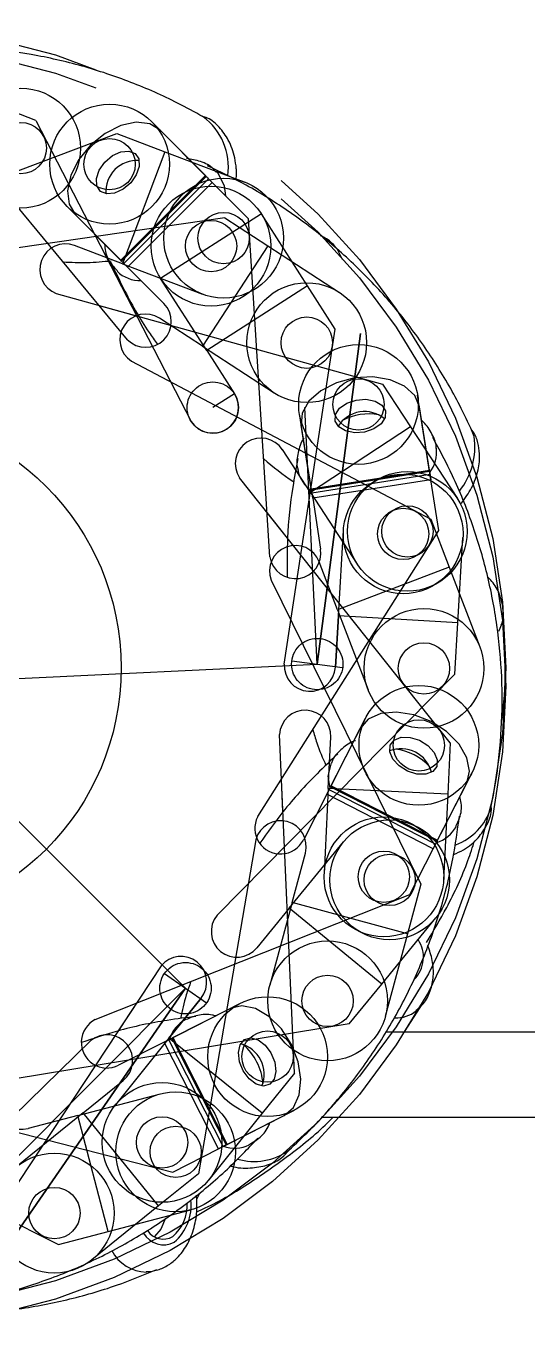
# Model space of a CAD drawing. Header units: millimetres. Extents: x 15 to 415, y 5 to 292.
# Drawn here: x 112.68 to 118.56, y 149.11 to 164.33 of the extents above; entities that cross this region are included whole.
import ezdxf

# ---------------------------------------------------------------- set-up
doc = ezdxf.new("R2010")
doc.units = ezdxf.units.MM
doc.linetypes.add('CENTERX2', pattern=[20.32, 12.7, -2.54, 2.54, -2.54])

msp = doc.modelspace()

# ---------------------------------------------------------------- linework, layer by layer
at = {"color": 7, "linetype": 'Continuous'}
for p, q in [((113.8699, 160.6615), (111.3439, 163.711)), ((112.7966, 163.2236), (112.2378, 163.4421)), ((112.7966, 163.2236), (114.6157, 159.7064)), ((114.862, 162.4989), (114.1557, 163.2068)), ((110.0383, 161.6827), (113.7469, 163.0705)), ((113.7469, 163.0705), (114.3079, 162.8576)), ((114.3079, 162.8576), (113.8112, 161.5487)), ((114.3079, 162.8576), (115.2428, 162.5028)), ((114.862, 162.4989), (113.8709, 161.51)), ((115.2857, 162.0741), (114.862, 162.4989)), ((113.8709, 161.51), (113.1646, 162.218)), ((115.0083, 162.0863), (111.0893, 161.5197)), ((115.0083, 162.0863), (115.5111, 161.7589)), ((115.5369, 158.1223), (115.2857, 162.0741)), ((115.9761, 161.2904), (115.4367, 162.1325)), ((113.8112, 161.5487), (113.2502, 161.7616)), ((115.5111, 161.7589), (114.7472, 160.5857)), ((115.5111, 161.7589), (116.3491, 161.2133)), ((113.8112, 161.5487), (114.7461, 161.1939)), ((113.8709, 161.51), (114.2947, 161.0853)), ((114.7973, 160.5352), (114.2579, 161.3773)), ((115.9761, 161.2904), (114.7973, 160.5352)), ((116.2998, 160.7852), (115.9761, 161.2904)), ((113.0373, 161.2006), (116.8534, 160.1435)), ((114.7472, 160.5857), (114.2444, 160.9131)), ((115.7041, 156.8705), (116.2998, 160.7852)), ((114.7472, 160.5857), (115.5852, 160.0401)), ((114.7973, 160.5352), (115.1209, 160.03)), ((113.917, 160.4103), (117.4206, 158.5652)), ((116.8534, 160.1435), (117.1821, 159.6415)), ((117.4195, 159.0256), (117.2642, 160.0135)), ((116.0365, 158.8082), (115.8812, 159.7961)), ((117.1821, 159.6415), (116.0109, 158.8746)), ((117.1821, 159.6415), (117.73, 158.805)), ((116.0109, 158.8746), (115.6822, 159.3765)), ((117.6462, 155.9495), (115.1803, 159.0478)), ((117.4195, 159.0256), (116.0365, 158.8082)), ((117.5127, 158.4329), (117.4195, 159.0256)), ((116.0109, 158.8746), (116.5588, 158.038)), ((116.0365, 158.8082), (116.1297, 158.2155)), ((117.4206, 158.5652), (117.6349, 158.0047)), ((115.3931, 155.0881), (117.5127, 158.4329)), ((116.3382, 157.4343), (116.3967, 158.4326)), ((117.7358, 157.3524), (117.7943, 158.3507)), ((116.3273, 157.5046), (116.113, 158.065)), ((117.6349, 158.0047), (116.3273, 157.5046)), ((117.6349, 158.0047), (117.9922, 157.0707)), ((115.5526, 157.8507), (117.3025, 154.2986)), ((116.3273, 157.5046), (116.6845, 156.5706)), ((116.3031, 156.8354), (116.3382, 157.4343)), ((116.3382, 157.4343), (116.3031, 156.8354)), ((117.7358, 157.3524), (116.3382, 157.4343)), ((117.7007, 156.7534), (117.7358, 157.3524)), ((117.7007, 156.7534), (114.9177, 153.9365)), ((116.2004, 155.3494), (116.6554, 156.2399)), ((115.8224, 152.0906), (115.6485, 156.0465)), ((116.2187, 155.4181), (116.2478, 156.0174)), ((117.6462, 155.9495), (117.6171, 155.3502)), ((117.4471, 154.7124), (117.9021, 155.6029)), ((116.2004, 155.3494), (115.9274, 154.8151)), ((116.2187, 155.4181), (116.1702, 154.4193)), ((117.4471, 154.7124), (116.2004, 155.3494)), ((117.6171, 155.3502), (116.2187, 155.4181)), ((117.6171, 155.3502), (117.5685, 154.3514)), ((115.3713, 154.8186), (114.6991, 150.9162)), ((115.7621, 154.0199), (116.3963, 154.7932)), ((115.7947, 154.0832), (115.9507, 154.6626)), ((117.1741, 154.1781), (117.4471, 154.7124)), ((117.3025, 154.2986), (117.1465, 153.7192)), ((113.4933, 152.718), (117.1741, 154.1781)), ((115.7621, 154.0199), (115.3816, 153.556)), ((115.7947, 154.0832), (115.5347, 153.1176)), ((116.8446, 153.1322), (115.7621, 154.0199)), ((117.1465, 153.7192), (115.7947, 154.0832)), ((116.8446, 153.1322), (117.4788, 153.9054)), ((117.1465, 153.7192), (116.8865, 152.7536)), ((114.2633, 153.3432), (112.0786, 150.0406)), ((116.4642, 152.6682), (116.8446, 153.1322)), ((114.3, 152.4549), (115.1915, 152.9078)), ((114.731, 152.9674), (114.3552, 152.4997)), ((114.3552, 152.4997), (114.731, 152.9674)), ((116.4642, 152.6682), (112.557, 152.0251)), ((113.4424, 152.4721), (110.6049, 149.7101)), ((114.3552, 152.4997), (113.7288, 151.7202)), ((114.3, 152.4549), (113.7651, 152.1831)), ((114.9341, 151.2067), (114.3, 152.4549)), ((115.4466, 151.6228), (114.3552, 152.4997)), ((113.3527, 151.6283), (113.8194, 152.0053)), ((115.8224, 152.0906), (115.4466, 151.6228)), ((109.5236, 151.8663), (113.0626, 150.09)), ((110.5632, 151.9172), (114.3992, 150.935)), ((113.2892, 151.5962), (114.2567, 151.8491)), ((113.3527, 151.6283), (112.5747, 150.9999)), ((113.2892, 151.5962), (112.7086, 151.4445)), ((113.6431, 150.2417), (113.2892, 151.5962)), ((114.2324, 150.5392), (113.3527, 151.6283)), ((115.4466, 151.6228), (114.8202, 150.8433)), ((114.9341, 151.2067), (115.8257, 151.6597)), ((114.3992, 150.935), (114.9341, 151.2067)), ((114.6991, 150.9162), (114.2324, 150.5392)), ((114.2324, 150.5392), (113.4545, 149.9108)), ((113.6431, 150.2417), (114.6106, 150.4945)), ((113.0626, 150.09), (113.6431, 150.2417))]:
    msp.add_line(p, q, dxfattribs=at)
at = {"color": 7, "linetype": 'Continuous', "lineweight": 25}
for p, q in [((113.8699, 160.6615), (111.3439, 163.711)), ((114.7823, 162.5787), (114.2522, 163.11)), ((113.7912, 161.5899), (114.7823, 162.5787)), ((113.8002, 161.5808), (114.7913, 162.5696)), ((114.8196, 162.5413), (113.8285, 161.5525)), ((114.862, 162.4989), (113.8709, 161.51)), ((114.7913, 162.5696), (114.7823, 162.5787)), ((114.8196, 162.5413), (114.862, 162.4989)), ((115.2857, 162.0741), (114.862, 162.4989)), ((115.0199, 162.3406), (115.0035, 162.4583)), ((113.7912, 161.5899), (113.2611, 162.1212)), ((115.5369, 158.1223), (115.2857, 162.0741)), ((113.6459, 161.5816), (113.9776, 160.9401)), ((113.8002, 161.5808), (113.7912, 161.5899)), ((113.8285, 161.5525), (113.8709, 161.51)), ((113.8709, 161.51), (114.2947, 161.0853)), ((113.5383, 161.0618), (114.0156, 160.9296)), ((117.402, 159.1371), (117.2854, 159.8785)), ((116.019, 158.9197), (115.9024, 159.6611)), ((117.9252, 159.5299), (117.9035, 159.5902)), ((116.019, 158.9197), (117.402, 159.1371)), ((117.404, 159.1244), (117.402, 159.1371)), ((116.021, 158.907), (117.404, 159.1244)), ((117.4102, 159.0849), (116.0272, 158.8675)), ((117.4195, 159.0256), (116.0365, 158.8082)), ((117.4102, 159.0849), (117.4195, 159.0256)), ((117.5127, 158.4329), (117.4195, 159.0256)), ((116.021, 158.907), (116.019, 158.9197)), ((116.0272, 158.8675), (116.0365, 158.8082)), ((116.0365, 158.8082), (116.1297, 158.2155)), ((115.7426, 158.3413), (115.504, 158.6411)), ((115.3931, 155.0881), (117.5127, 158.4329)), ((116.2517, 155.4499), (116.5932, 156.1182)), ((115.6882, 155.1433), (115.6713, 155.5272)), ((117.4984, 154.8129), (117.8399, 155.4812)), ((116.2004, 155.3494), (115.9274, 154.8151)), ((116.2277, 155.4028), (116.2004, 155.3494)), ((117.4471, 154.7124), (116.2004, 155.3494)), ((117.4744, 154.7658), (116.2277, 155.4028)), ((116.2459, 155.4385), (116.2517, 155.4499)), ((116.2459, 155.4385), (117.4926, 154.8014)), ((116.2517, 155.4499), (117.4984, 154.8129)), ((117.4744, 154.7658), (117.4471, 154.7124)), ((117.4926, 154.8014), (117.4984, 154.8129)), ((117.1741, 154.1781), (117.4471, 154.7124)), ((113.4933, 152.718), (117.1741, 154.1781)), ((113.9765, 152.9097), (113.7615, 152.5847)), ((117.1113, 152.5755), (117.3283, 152.9132)), ((114.4006, 152.506), (115.0697, 152.8459)), ((114.3, 152.4549), (113.7651, 152.1831)), ((114.3535, 152.4821), (114.3, 152.4549)), ((114.9341, 151.2067), (114.3, 152.4549)), ((114.9876, 151.2339), (114.3535, 152.4821)), ((114.3891, 152.5002), (114.4006, 152.506)), ((114.3891, 152.5002), (115.0233, 151.252)), ((114.4006, 152.506), (115.0347, 151.2579)), ((116.8904, 152.5755), (120.0959, 152.5755)), ((110.5632, 151.9172), (114.3992, 150.935)), ((115.0347, 151.2579), (115.7038, 151.5978)), ((116.1375, 151.5755), (120.0959, 151.5755)), ((114.9876, 151.2339), (114.9341, 151.2067)), ((115.0233, 151.252), (115.0347, 151.2579)), ((114.3992, 150.935), (114.9341, 151.2067)), ((114.3558, 150.428), (114.402, 150.44))]:
    msp.add_line(p, q, dxfattribs=at)
at = {"color": 7, "linetype": 'CENTERX2'}
for p, q in [((115.4367, 162.1325), (114.2579, 161.3773)), ((115.9761, 161.2904), (114.7973, 160.5352)), ((116.0897, 156.8713), (116.5957, 160.7351)), ((116.5957, 160.7351), (116.0897, 156.8713)), ((115.1209, 160.03), (114.8683, 159.8682)), ((116.0897, 156.8713), (115.9438, 159.8678)), ((110.7959, 156.6136), (116.0897, 156.8713)), ((115.7922, 156.9103), (116.3871, 156.8324)), ((110.7959, 156.8266), (114.5486, 153.0839)), ((114.3019, 153.2546), (114.7953, 152.9133)), ((114.5486, 153.0839), (112.3316, 149.8792)), ((112.3316, 149.8792), (114.5486, 153.0839)), ((114.5486, 153.0839), (112.4301, 150.9598))]:
    msp.add_line(p, q, dxfattribs=at)
at = {"color": 7, "linetype": 'Continuous', "lineweight": 25, "flags": 128}
for points in [[(114.2522, 163.11), (114.1297, 163.1843), (113.9707, 163.2028), (113.7908, 163.1639), (113.6075, 163.0714), (113.4388, 162.9342), (113.3013, 162.7658), (113.2083, 162.5827), (113.1689, 162.4029), (113.1871, 162.2439), (113.2611, 162.1212)], [(113.6061, 162.7372), (113.695, 162.8124), (113.7934, 162.8577), (113.8861, 162.8662), (113.9591, 162.8364), (114.0013, 162.7731), (114.0062, 162.6858), (113.9732, 162.5878), (113.9072, 162.4941), (113.8182, 162.4188), (113.7199, 162.3735), (113.6272, 162.3651), (113.5542, 162.3948), (113.512, 162.4582), (113.507, 162.5455), (113.5401, 162.6435), (113.6061, 162.7372)], [(114.7913, 162.5696), (114.7919, 162.5691), (114.7935, 162.5675), (114.7961, 162.5649), (114.7996, 162.5614), (114.8039, 162.5571), (114.8088, 162.5522), (114.8141, 162.5469), (114.8196, 162.5413)], [(115.0035, 162.4583), (114.9292, 162.6021), (114.911, 162.6219)], [(113.8285, 161.5525), (113.823, 161.558), (113.8177, 161.5634), (113.8128, 161.5683), (113.8085, 161.5725), (113.805, 161.5761), (113.8024, 161.5787), (113.8008, 161.5803), (113.8002, 161.5808)], [(117.2854, 159.8785), (117.23, 160.0105), (117.1123, 160.119), (116.9438, 160.1933), (116.7412, 160.2261), (116.524, 160.2143), (116.3138, 160.1589), (116.1309, 160.0655), (115.9934, 159.9431), (115.9147, 159.8037), (115.9024, 159.6611)], [(116.5436, 159.9566), (116.6598, 159.9652), (116.7659, 159.944), (116.8459, 159.8964), (116.8875, 159.8294), (116.8844, 159.7534), (116.8371, 159.6798), (116.7528, 159.62), (116.6442, 159.5829), (116.5281, 159.5744), (116.4219, 159.5955), (116.3419, 159.6432), (116.3003, 159.7102), (116.3034, 159.7862), (116.3507, 159.8597), (116.4351, 159.9196), (116.5436, 159.9566)], [(117.404, 159.1244), (117.4041, 159.1236), (117.4044, 159.1214), (117.405, 159.1177), (117.4058, 159.1128), (117.4067, 159.1068), (117.4078, 159.1), (117.409, 159.0926), (117.4102, 159.0849)], [(116.0272, 158.8675), (116.026, 158.8752), (116.0248, 158.8826), (116.0237, 158.8894), (116.0228, 158.8954), (116.022, 158.9003), (116.0214, 158.904), (116.0211, 158.9062), (116.021, 158.907)], [(118.2454, 157.3325), (118.2159, 157.2613), (118.2104, 157.2517)], [(117.8399, 155.4812), (117.8727, 155.6206), (117.8412, 155.7775), (117.7486, 155.9366), (117.6039, 156.0824), (117.4213, 156.2004), (117.2187, 156.2792), (117.0158, 156.3111), (116.8326, 156.2929), (116.687, 156.2265), (116.5932, 156.1182)], [(117.2857, 155.9804), (117.3847, 155.9191), (117.4582, 155.8396), (117.4948, 155.754), (117.4891, 155.6754), (117.4419, 155.6157), (117.3604, 155.584), (117.257, 155.5852), (117.1475, 155.619), (117.0484, 155.6803), (116.975, 155.7598), (116.9383, 155.8454), (116.944, 155.924), (116.9912, 155.9837), (117.0727, 156.0154), (117.1761, 156.0143), (117.2857, 155.9804)], [(116.2519, 155.7176), (116.2157, 155.5631), (116.2366, 155.4204)], [(116.2277, 155.4028), (116.2312, 155.4098), (116.2347, 155.4165), (116.2378, 155.4226), (116.2406, 155.428), (116.2428, 155.4325), (116.2445, 155.4358), (116.2455, 155.4378), (116.2459, 155.4385)], [(117.4926, 154.8014), (117.4922, 154.8008), (117.4912, 154.7987), (117.4895, 154.7954), (117.4872, 154.791), (117.4845, 154.7856), (117.4813, 154.7795), (117.4779, 154.7728), (117.4744, 154.7658)], [(115.7038, 151.5978), (115.8123, 151.6913), (115.8791, 151.8368), (115.8977, 152.0199), (115.8662, 152.2229), (115.7879, 152.4257), (115.6703, 152.6086), (115.5249, 152.7536), (115.366, 152.8466), (115.2092, 152.8784), (115.0697, 152.8459)], [(114.3535, 152.4821), (114.3604, 152.4856), (114.3671, 152.489), (114.3733, 152.4921), (114.3787, 152.4949), (114.3831, 152.4971), (114.3864, 152.4988), (114.3884, 152.4998), (114.3891, 152.5002)], [(115.5489, 152.3275), (115.593, 152.2196), (115.6056, 152.1121), (115.585, 152.0213), (115.5342, 151.9611), (115.4609, 151.9405), (115.3764, 151.9628), (115.2934, 152.0245), (115.2246, 152.1163), (115.1805, 152.2241), (115.1679, 152.3316), (115.1885, 152.4224), (115.2393, 152.4827), (115.3126, 152.5032), (115.3972, 152.481), (115.4801, 152.4192), (115.5489, 152.3275)], [(115.0233, 151.252), (115.0226, 151.2517), (115.0206, 151.2507), (115.0173, 151.249), (115.0128, 151.2467), (115.0074, 151.244), (115.0013, 151.2408), (114.9946, 151.2375), (114.9876, 151.2339)], [(114.6847, 150.6273), (114.7005, 150.6562), (114.7124, 150.6813)], [(114.316, 150.3963), (114.2607, 150.2665), (114.1841, 150.1807)]]:
    msp.add_lwpolyline(points, dxfattribs=at)
at = {"color": 7, "linetype": 'CENTERX2'}
for centre, radius in [((110.7959, 156.8266), 7.5), ((110.7959, 156.8266), 7.5), ((110.7959, 156.6136), 7.5), ((110.7959, 156.6136), 7.5), ((112.6207, 162.8998), 0.7), ((113.6601, 162.7124), 0.7), ((114.9945, 161.8484), 0.7), ((114.8473, 161.7549), 0.7), ((115.9672, 160.6267), 0.7), ((116.5727, 159.9048), 0.7), ((114.8683, 159.8682), 0.3), ((117.0955, 158.3916), 0.7), ((117.1444, 158.4215), 0.7), ((117.3384, 156.8207), 0.7), ((116.0897, 156.8713), 0.3), ((117.2787, 155.9214), 0.7), ((116.8694, 154.3854), 0.7), ((116.9375, 154.3493), 0.7), ((116.2106, 152.9356), 0.7), ((114.5486, 153.0839), 0.3), ((115.5086, 152.2838), 0.7), ((114.2745, 151.2817), 0.7), ((114.4336, 151.1718), 0.7), ((113.0146, 150.4554), 0.7)]:
    msp.add_circle(centre, radius, dxfattribs=at)
at = {"color": 7, "linetype": 'Continuous'}
for centre in [(112.6207, 162.8998), (113.6601, 162.7124), (114.8473, 161.7549), (114.9945, 161.8484), (115.9672, 160.6267), (116.5727, 159.9048), (117.0955, 158.3916), (117.1444, 158.4215), (117.3384, 156.8207), (117.2787, 155.9214), (116.8694, 154.3854), (116.9375, 154.3493), (116.2106, 152.9356), (115.5086, 152.2838), (114.2745, 151.2817), (114.4336, 151.1718), (113.0146, 150.4554)]:
    msp.add_circle(centre, 0.3, dxfattribs=at)
at = {"color": 7, "linetype": 'Continuous', "lineweight": 25}
msp.add_circle((110.7959, 156.8266), 3, dxfattribs=at)
for centre, radius, start, end in [((114.3227, 162.6811), 0.7273, 351.87675, 53.67744), ((113.9811, 162.3907), 0.366, 86.15573, 183.71226), ((114.0227, 161.7517), 0.4, 226.63742, 270.87325), ((114.0823, 160.8734), 0.3, 224.934, 44.934), ((116.6433, 159.4558), 0.366, 50.1558, 147.71188), ((116.6946, 159.1291), 0.6655, 80.07886, 117.78886), ((117.1123, 159.406), 0.8222, 321.22857, 8.66582), ((117.0703, 159.3543), 0.4163, 323.85098, 5.47686), ((116.2705, 159.2297), 0.419, 192.38774, 233.86677), ((115.8333, 158.1689), 0.3, 188.934, 8.934), ((117.072, 155.5167), 0.366, 14.156, 111.71174), ((116.9211, 155.2215), 0.6619, 42.77611, 83.09215), ((117.4565, 155.4133), 0.7029, 291.18495, 341.49176), ((115.6602, 154.9516), 0.3, 152.934, 332.934), ((117.3628, 155.1703), 0.4053, 287.30436, 331.10756), ((117.0087, 153.124), 0.3878, 268.52739, 308.06331), ((113.6292, 152.4506), 0.3, 116.934, 296.934), ((114.7443, 152.3629), 0.4051, 118.49816, 162.56039), ((115.1034, 152.0779), 0.366, 338.1561, 75.71195), ((114.8038, 151.9257), 0.652, 3.58272, 50.2855), ((115.1228, 151.6034), 0.3899, 250.39387, 296.1475), ((115.3536, 151.7491), 0.6897, 253.5606, 305.96648), ((114.098, 150.5438), 0.4703, 309.73133, 3.46904), ((114.2881, 150.3713), 0.2192, 213.40138, 300.2956), ((114.1019, 150.2387), 0.4722, 207.98176, 268.61301)]:
    msp.add_arc(centre, radius, start, end, dxfattribs=at)
at = {"color": 7, "linetype": 'Continuous'}
for centre, start, end in [((113.1438, 161.4811), 69.21944, 249.21944), ((114.0807, 160.6617), 56.92998, 236.92998), ((114.0823, 160.8734), 224.934, 44.934), ((114.8683, 159.8682), 212.64454, 32.64454), ((115.4312, 159.2121), 33.21944, 213.21944), ((115.8328, 157.9579), 20.92998, 200.92998), ((115.8333, 158.1689), 188.934, 8.934), ((116.0036, 156.8529), 176.64454, 356.64454), ((115.9482, 156.032), 357.21944, 177.21944), ((115.6602, 154.9516), 152.934, 332.934), ((115.661, 154.7406), 344.92998, 164.92998), ((115.1497, 153.7462), 140.64454, 320.64454), ((114.4971, 153.1553), 321.21944, 141.21944), ((113.6292, 152.4506), 116.934, 296.934), ((113.6309, 152.2387), 308.92998, 128.92998), ((112.6328, 151.7348), 104.64454, 284.64454)]:
    msp.add_arc(centre, 0.3, start, end, dxfattribs=at)
at = {"color": 8, "linetype": 'Continuous', "lineweight": 25}
for centre, radius, start, end in [((116.9635, 153.4464), 0.3687, 315.09628, 33.71268), ((114.0357, 150.5519), 0.5799, 311.22598, 5.44659), ((114.2931, 150.357), 0.2717, 209.93757, 297.33999)]:
    msp.add_arc(centre, radius, start, end, dxfattribs=at)
at = {"color": 7, "linetype": 'Continuous', "lineweight": 25}
for points, knots in [([(114.7543, 163.2666), (114.6557, 163.3208), (114.3862, 163.4689), (113.9158, 163.6761), (113.3413, 163.8681), (112.7456, 164.0031), (112.1371, 164.0789), (111.525, 164.0929), (110.949, 164.0526), (110.5891, 163.9875), (110.424, 163.9576)], [0, 0, 0, 0, 0.0773609, 0.2116946, 0.3455766, 0.4795376, 0.6138707, 0.7488769, 0.884812, 1, 1, 1, 1]), ([(115.1409, 162.5257), (115.1437, 162.5573), (115.1479, 162.603), (115.141, 162.6899), (115.122, 162.8201), (115.062, 162.9905), (114.9501, 163.1456), (114.8409, 163.2415), (114.7648, 163.2656), (114.7437, 163.2723)], [0, 0, 0, 0, 0.0979045, 0.141059, 0.2738714, 0.515905, 0.7253992, 0.923841, 1, 1, 1, 1]), ([(114.9061, 162.6177), (114.8962, 162.6304), (114.8502, 162.6892), (114.7282, 162.7504), (114.6158, 162.7688), (114.5611, 162.7777)], [0, 0, 0, 0, 0.1237418, 0.5741604, 1, 1, 1, 1]), ([(117.9038, 159.5897), (117.8559, 159.6914), (117.7249, 159.9697), (117.4661, 160.4137), (117.1142, 160.9068), (116.7116, 161.3662), (116.2639, 161.7851), (115.7769, 162.1562), (115.2872, 162.4621), (114.9578, 162.621), (114.8067, 162.6939)], [0, 0, 0, 0, 0.077361, 0.21169466, 0.3455766, 0.47953681, 0.61387007, 0.74887694, 0.88481189, 1, 1, 1, 1]), ([(116.3852, 161.5976), (116.3663, 161.6402), (116.3241, 161.7351), (116.228, 161.829), (116.1521, 161.8645), (116.1285, 161.8756)], [0, 0, 0, 0, 0.3599511, 0.8016929, 1, 1, 1, 1]), ([(113.6019, 161.7797), (113.6045, 161.7504), (113.6122, 161.6644), (113.6636, 161.5507), (113.7298, 161.4891), (113.7545, 161.4661)], [0, 0, 0, 0, 0.2437498, 0.7181065, 1, 1, 1, 1]), ([(113.117, 161.5704), (113.2113, 161.5658), (113.401, 161.5566), (113.5865, 161.5749), (113.6797, 161.5841)], [0, 0, 0, 0, 0.49718349, 1, 1, 1, 1]), ([(113.6759, 161.5658), (113.7241, 161.4643), (113.8561, 161.1865), (114.0343, 160.8635), (114.1857, 160.656), (114.218, 160.6117)], [0, 0, 0, 0, 0.3118254, 0.8532925, 1, 1, 1, 1]), ([(117.4822, 159.3902), (117.4822, 159.3974), (117.4823, 159.4636), (117.4247, 159.5776), (117.3614, 159.6796), (117.3127, 159.714), (117.3111, 159.7151)], [0, 0, 0, 0, 0.0575078, 0.5297674, 0.984985, 1, 1, 1, 1]), ([(117.7757, 158.7491), (117.8189, 158.8088), (117.9079, 158.9314), (117.9785, 159.1318), (117.9967, 159.3115), (117.9706, 159.4597), (117.9396, 159.5587), (117.9015, 159.6017), (117.8937, 159.6105)], [0, 0, 0, 0, 0.222001, 0.4566159, 0.6639615, 0.8074562, 0.9605889, 1, 1, 1, 1]), ([(115.9367, 159.5114), (115.9347, 159.5088), (115.8959, 159.4602), (115.8648, 159.3445), (115.8425, 159.2156), (115.8631, 159.1498), (115.8668, 159.1378)], [0, 0, 0, 0, 0.0248539, 0.4701866, 0.9032776, 1, 1, 1, 1]), ([(118.1226, 155.1881), (118.1437, 155.2985), (118.2012, 155.6007), (118.2529, 156.112), (118.258, 156.7178), (118.2023, 157.3261), (118.0863, 157.9282), (117.9105, 158.5146), (117.6942, 159.0499), (117.521, 159.3721), (117.4416, 159.5199)], [0, 0, 0, 0, 0.07736121, 0.21169475, 0.34557672, 0.4795377, 0.61387063, 0.74887655, 0.8848117, 1, 1, 1, 1]), ([(115.464, 159.2701), (115.5749, 159.1768), (115.6886, 159.081), (115.8124, 159.0045), (115.8155, 159.0026)], [0, 0, 0, 0, 0.9748366, 1, 1, 1, 1]), ([(115.8638, 159.2719), (115.8429, 159.1614), (115.7857, 158.8592), (115.7342, 158.3957), (115.7379, 158.0399), (115.7395, 157.8864)], [0, 0, 0, 0, 0.2467578, 0.6752337, 1, 1, 1, 1]), ([(118.2426, 157.3303), (118.2445, 157.3346), (118.2709, 157.3926), (118.2693, 157.5198), (118.2289, 157.6879), (118.1621, 157.8137), (118.1008, 157.8724), (118.0835, 157.8891)], [0, 0, 0, 0, 0.0232073, 0.3165407, 0.5988891, 0.8862718, 1, 1, 1, 1]), ([(118.2442, 156.1802), (118.2522, 156.2378), (118.2886, 156.4986), (118.2943, 156.9319), (118.2687, 157.2966), (118.2569, 157.4639)], [0, 0, 0, 0, 0.133087, 0.6023534, 1, 1, 1, 1]), ([(116.0378, 156.1056), (116.0524, 156.0535), (116.0927, 155.9089), (116.1528, 155.7741), (116.1913, 155.6878)], [0, 0, 0, 0, 0.3595011, 1, 1, 1, 1]), ([(116.5358, 155.9755), (116.5337, 155.975), (116.4746, 155.9593), (116.3811, 155.8859), (116.2845, 155.7942), (116.261, 155.7268), (116.256, 155.7128)], [0, 0, 0, 0, 0.0160231, 0.4577893, 0.886724, 1, 1, 1, 1]), ([(116.3312, 155.8221), (116.2494, 155.7451), (116.0255, 155.5341), (115.7122, 155.1905), (115.5068, 154.9015), (115.4187, 154.7776)], [0, 0, 0, 0, 0.2474584, 0.6771583, 1, 1, 1, 1]), ([(117.6845, 154.6457), (117.7244, 154.6628), (117.8356, 154.7106), (117.9727, 154.8297), (118.0795, 154.9866), (118.1301, 155.1164), (118.1267, 155.1902), (118.126, 155.2068)], [0, 0, 0, 0, 0.1619018, 0.4517134, 0.6981077, 0.9322749, 1, 1, 1, 1]), ([(117.7109, 154.9787), (117.7276, 155.0098), (117.7716, 155.0918), (117.784, 155.2152), (117.7647, 155.2971), (117.7587, 155.3224)], [0, 0, 0, 0, 0.2974212, 0.7828273, 1, 1, 1, 1]), ([(115.7582, 151.1906), (115.8402, 151.2675), (116.0644, 151.4781), (116.4067, 151.8615), (116.7669, 152.3485), (117.0794, 152.8733), (117.3395, 153.4286), (117.5419, 154.0064), (117.6816, 154.5667), (117.7309, 154.9291), (117.7535, 155.0954)], [0, 0, 0, 0, 0.0773609, 0.2116944, 0.3455763, 0.4795372, 0.6138703, 0.7488766, 0.8848114, 1, 1, 1, 1]), ([(117.369, 153.6175), (117.4493, 153.7523), (117.6308, 154.0569), (117.8188, 154.4606), (117.9075, 154.7317), (117.9331, 154.8099)], [0, 0, 0, 0, 0.3608428, 0.8155877, 1, 1, 1, 1]), ([(117.2439, 152.825), (117.2744, 152.8494), (117.3499, 152.91), (117.4198, 153.052), (117.4549, 153.2246), (117.4456, 153.406), (117.4033, 153.5249), (117.3828, 153.5827)], [0, 0, 0, 0, 0.1436606, 0.3563209, 0.5678621, 0.7900635, 1, 1, 1, 1]), ([(114.6122, 153.1619), (114.5929, 153.11), (114.5399, 152.9676), (114.5089, 152.8216), (114.4892, 152.7288)], [0, 0, 0, 0, 0.3639566, 1, 1, 1, 1]), ([(114.6705, 152.7537), (114.559, 152.7395), (114.2539, 152.7004), (113.8027, 152.6076), (113.4709, 152.4961), (113.331, 152.4491)], [0, 0, 0, 0, 0.2498296, 0.6836438, 1, 1, 1, 1]), ([(114.8998, 152.7597), (114.8875, 152.7634), (114.8198, 152.784), (114.6963, 152.7763), (114.5985, 152.7355), (114.5534, 152.7167)], [0, 0, 0, 0, 0.1068342, 0.5882439, 1, 1, 1, 1]), ([(114.6799, 150.4713), (114.7133, 150.4859), (114.9281, 150.5803), (115.3098, 150.8078), (115.8054, 151.1595), (116.1279, 151.4215), (116.2702, 151.5721), (116.2734, 151.5755)], [0, 0, 0, 0, 0.0574331, 0.3688086, 0.6803661, 0.9927896, 1, 1, 1, 1]), ([(115.2935, 151.2568), (115.3378, 151.2837), (115.4309, 151.3401), (115.509, 151.4371), (115.5315, 151.5019), (115.5351, 151.5121)], [0, 0, 0, 0, 0.4336445, 0.9108362, 1, 1, 1, 1]), ([(111.4846, 149.3435), (111.5961, 149.3576), (111.9013, 149.3962), (112.4036, 149.5051), (112.9812, 149.6874), (113.5425, 149.9283), (114.0793, 150.2247), (114.5827, 150.5731), (115.025, 150.9443), (115.2779, 151.2085), (115.3939, 151.3297)], [0, 0, 0, 0, 0.077361, 0.2116948, 0.3455768, 0.4795371, 0.6138703, 0.7488769, 0.884812, 1, 1, 1, 1]), ([(115.0756, 151.0083), (115.0873, 151.0047), (115.1727, 150.9782), (115.3279, 150.9782), (115.5191, 151.0147), (115.6658, 151.0847), (115.7295, 151.156), (115.754, 151.1835)], [0, 0, 0, 0, 0.0465439, 0.3393157, 0.6002527, 0.8461884, 1, 1, 1, 1]), ([(114.0897, 149.7725), (114.1354, 149.7759), (114.2276, 149.7829), (114.3506, 149.8461), (114.468, 149.9406), (114.571, 150.0779), (114.6483, 150.2624), (114.6888, 150.4643), (114.6804, 150.6015), (114.6765, 150.6649)], [0, 0, 0, 0, 0.1196941, 0.2413776, 0.3563973, 0.5131943, 0.6780885, 0.851275, 1, 1, 1, 1]), ([(110.2073, 149.4674), (110.3844, 149.4264), (110.7542, 149.3407), (111.3413, 149.2781), (111.9515, 149.2688), (112.5626, 149.3214), (113.1642, 149.4348), (113.7192, 149.594), (114.0578, 149.7325), (114.2131, 149.796)], [0, 0, 0, 0, 0.1350709, 0.2819666, 0.4289479, 0.5763383, 0.7244674, 0.8736153, 1, 1, 1, 1])]:
    msp.add_open_spline(points, degree=3, knots=knots, dxfattribs=at)

doc.saveas('drawing.dxf')
